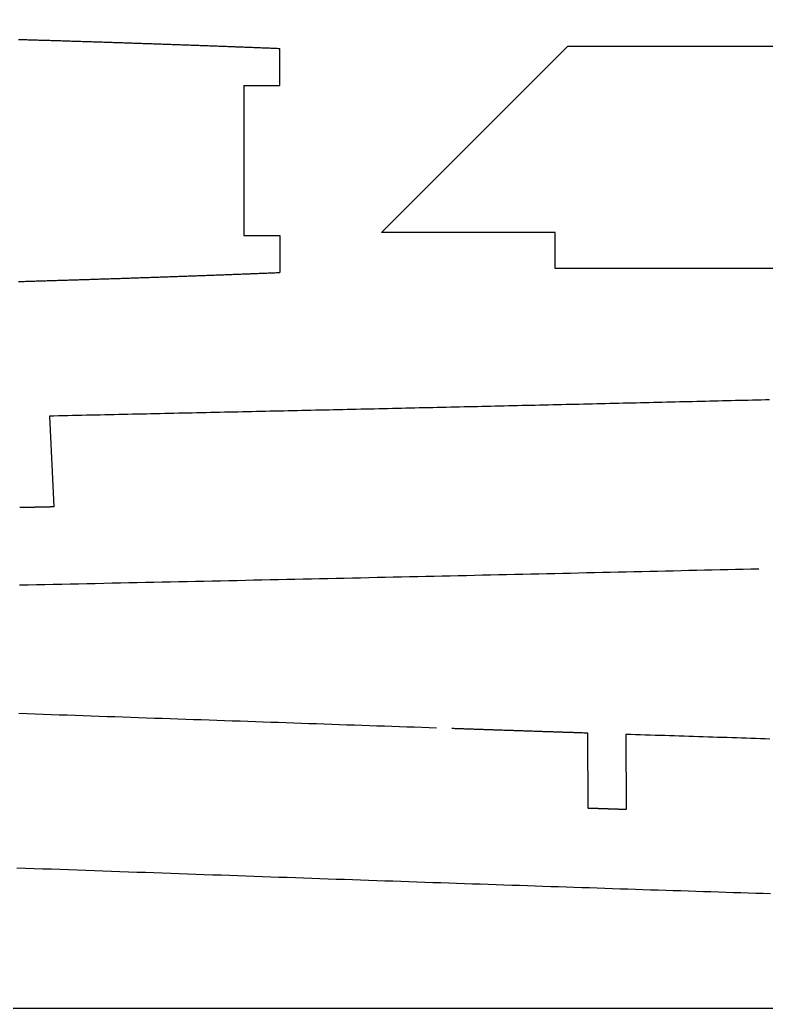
# Model space of a CAD drawing. Extents: x -513 to 387, y 75 to 375.
# Drawn here: x 47 to 96.3, y 75.3 to 140.5 of the extents above; entities that cross this region are included whole.
import ezdxf

# ---------------------------------------------------------------- set-up
doc = ezdxf.new("R2010")
doc.units = 0
doc.layers.get('0').update_dxf_attribs({"linetype": 'CONTINUOUS'})
doc.layers.add('CADRE', color=1, linetype='CONTINUOUS')

msp = doc.modelspace()

# ---------------------------------------------------------------- linework, layer by layer
for p, q in [((64.164, 136.168), (64.164, 138.615)), ((83.159, 138.749), (70.876, 126.466)), ((147.968, 138.749), (83.159, 138.749)), ((61.781, 136.168), (61.781, 126.27)), ((61.781, 136.168), (64.164, 136.168)), ((61.781, 126.27), (64.164, 126.27)), ((64.164, 126.27), (64.164, 123.824)), ((82.341, 126.466), (70.876, 126.466)), ((82.341, 124.084), (82.341, 126.466)), ((97.927, 124.084), (82.341, 124.084)), ((48.942, 114.345), (49.246, 108.352)), ((84.518, 88.459), (84.505, 93.421)), ((87.006, 93.339), (87.019, 88.376))]:
    msp.add_line(p, q)
for points in [[(46.91, 139.21, 0), (46.999, 139.207, 0), (47.089, 139.204, 0), (47.179, 139.202, 0), (47.269, 139.199, 0), (47.359, 139.196, 0), (47.449, 139.194, 0), (47.538, 139.191, 0), (47.628, 139.188, 0), (47.718, 139.186, 0), (47.808, 139.183, 0), (47.898, 139.18, 0), (47.987, 139.178, 0), (48.077, 139.175, 0), (48.167, 139.172, 0), (48.257, 139.169, 0), (48.346, 139.167, 0), (48.436, 139.164, 0), (48.526, 139.161, 0), (48.615, 139.159, 0), (48.705, 139.156, 0), (48.795, 139.153, 0), (48.884, 139.15, 0), (48.974, 139.148, 0), (49.063, 139.145, 0), (49.153, 139.142, 0), (49.243, 139.139, 0), (49.332, 139.137, 0), (49.422, 139.134, 0), (49.511, 139.131, 0), (49.601, 139.128, 0), (49.69, 139.126, 0), (49.78, 139.123, 0), (49.869, 139.12, 0), (49.959, 139.117, 0), (50.048, 139.114, 0), (50.138, 139.112, 0), (50.227, 139.109, 0), (50.316, 139.106, 0), (50.406, 139.103, 0), (50.495, 139.1, 0), (50.584, 139.098, 0), (50.674, 139.095, 0), (50.763, 139.092, 0), (50.852, 139.089, 0), (50.942, 139.086, 0), (51.031, 139.084, 0), (51.12, 139.081, 0), (51.209, 139.078, 0), (51.299, 139.075, 0), (51.388, 139.072, 0), (51.477, 139.069, 0), (51.566, 139.066, 0), (51.656, 139.064, 0), (51.745, 139.061, 0), (51.834, 139.058, 0), (51.923, 139.055, 0), (52.012, 139.052, 0), (52.101, 139.049, 0), (52.19, 139.046, 0), (52.279, 139.044, 0), (52.368, 139.041, 0), (52.457, 139.038, 0), (52.546, 139.035, 0), (52.635, 139.032, 0), (52.724, 139.029, 0), (52.813, 139.026, 0), (52.902, 139.023, 0), (52.991, 139.02, 0), (53.08, 139.017, 0), (53.168, 139.015, 0), (53.257, 139.012, 0), (53.346, 139.009, 0), (53.435, 139.006, 0), (53.524, 139.003, 0), (53.612, 139, 0), (53.701, 138.997, 0), (53.79, 138.994, 0), (53.879, 138.991, 0), (53.967, 138.988, 0), (54.056, 138.985, 0), (54.144, 138.982, 0), (54.233, 138.979, 0), (54.322, 138.976, 0), (54.41, 138.973, 0), (54.499, 138.97, 0), (54.587, 138.967, 0), (54.676, 138.964, 0), (54.764, 138.961, 0), (54.853, 138.958, 0), (54.941, 138.955, 0), (55.029, 138.952, 0), (55.118, 138.949, 0), (55.206, 138.946, 0), (55.295, 138.943, 0), (55.383, 138.94, 0), (55.471, 138.937, 0), (55.559, 138.934, 0), (55.648, 138.931, 0), (55.736, 138.928, 0), (55.824, 138.925, 0), (55.912, 138.922, 0), (56.001, 138.919, 0), (56.089, 138.916, 0), (56.177, 138.913, 0), (56.265, 138.91, 0), (56.353, 138.907, 0), (56.441, 138.904, 0), (56.529, 138.901, 0), (56.617, 138.898, 0), (56.705, 138.895, 0), (56.793, 138.891, 0), (56.881, 138.888, 0), (56.969, 138.885, 0), (57.057, 138.882, 0), (57.145, 138.879, 0), (57.232, 138.876, 0), (57.32, 138.873, 0), (57.408, 138.87, 0), (57.496, 138.867, 0), (57.583, 138.864, 0), (57.671, 138.86, 0), (57.759, 138.857, 0), (57.846, 138.854, 0), (57.934, 138.851, 0), (58.022, 138.848, 0), (58.109, 138.845, 0), (58.197, 138.842, 0), (58.284, 138.838, 0), (58.371, 138.835, 0), (58.459, 138.832, 0), (58.546, 138.829, 0), (58.634, 138.826, 0), (58.721, 138.823, 0), (58.809, 138.819, 0), (58.896, 138.816, 0), (58.983, 138.813, 0), (59.07, 138.81, 0), (59.158, 138.807, 0), (59.245, 138.804, 0), (59.332, 138.8, 0), (59.419, 138.797, 0), (59.506, 138.794, 0), (59.593, 138.791, 0), (59.68, 138.788, 0), (59.767, 138.784, 0), (59.854, 138.781, 0), (59.941, 138.778, 0), (60.028, 138.775, 0), (60.115, 138.771, 0), (60.202, 138.768, 0), (60.289, 138.765, 0), (60.376, 138.762, 0), (60.462, 138.758, 0), (60.549, 138.755, 0), (60.636, 138.752, 0), (60.723, 138.749, 0), (60.809, 138.745, 0), (60.896, 138.742, 0), (60.983, 138.739, 0), (61.069, 138.736, 0), (61.156, 138.732, 0), (61.242, 138.729, 0), (61.329, 138.726, 0), (61.415, 138.722, 0), (61.502, 138.719, 0), (61.588, 138.716, 0), (61.674, 138.712, 0), (61.761, 138.709, 0), (61.847, 138.706, 0), (61.933, 138.702, 0), (62.019, 138.699, 0), (62.105, 138.696, 0), (62.192, 138.692, 0), (62.278, 138.689, 0), (62.364, 138.686, 0), (62.45, 138.682, 0), (62.536, 138.679, 0), (62.622, 138.676, 0), (62.708, 138.672, 0), (62.794, 138.669, 0), (62.88, 138.666, 0), (62.966, 138.662, 0), (63.051, 138.659, 0), (63.137, 138.656, 0), (63.223, 138.652, 0), (63.309, 138.649, 0), (63.394, 138.645, 0), (63.48, 138.642, 0), (63.566, 138.639, 0), (63.651, 138.635, 0), (63.737, 138.632, 0), (63.822, 138.628, 0), (63.908, 138.625, 0), (63.993, 138.622, 0), (64.079, 138.618, 0), (64.164, 138.615, 0)], [(46.91, 123.228, 0), (46.999, 123.231, 0), (47.089, 123.234, 0), (47.179, 123.236, 0), (47.269, 123.239, 0), (47.359, 123.242, 0), (47.449, 123.244, 0), (47.538, 123.247, 0), (47.628, 123.25, 0), (47.718, 123.252, 0), (47.808, 123.255, 0), (47.898, 123.258, 0), (47.987, 123.261, 0), (48.077, 123.263, 0), (48.167, 123.266, 0), (48.257, 123.269, 0), (48.346, 123.271, 0), (48.436, 123.274, 0), (48.526, 123.277, 0), (48.615, 123.28, 0), (48.705, 123.282, 0), (48.795, 123.285, 0), (48.884, 123.288, 0), (48.974, 123.291, 0), (49.063, 123.293, 0), (49.153, 123.296, 0), (49.243, 123.299, 0), (49.332, 123.302, 0), (49.422, 123.304, 0), (49.511, 123.307, 0), (49.601, 123.31, 0), (49.69, 123.313, 0), (49.78, 123.315, 0), (49.869, 123.318, 0), (49.959, 123.321, 0), (50.048, 123.324, 0), (50.138, 123.326, 0), (50.227, 123.329, 0), (50.316, 123.332, 0), (50.406, 123.335, 0), (50.495, 123.338, 0), (50.584, 123.341, 0), (50.674, 123.343, 0), (50.763, 123.346, 0), (50.852, 123.349, 0), (50.942, 123.352, 0), (51.031, 123.355, 0), (51.12, 123.357, 0), (51.209, 123.36, 0), (51.299, 123.363, 0), (51.388, 123.366, 0), (51.477, 123.369, 0), (51.566, 123.372, 0), (51.656, 123.375, 0), (51.745, 123.377, 0), (51.834, 123.38, 0), (51.923, 123.383, 0), (52.012, 123.386, 0), (52.101, 123.389, 0), (52.19, 123.392, 0), (52.279, 123.395, 0), (52.368, 123.398, 0), (52.457, 123.4, 0), (52.546, 123.403, 0), (52.635, 123.406, 0), (52.724, 123.409, 0), (52.813, 123.412, 0), (52.902, 123.415, 0), (52.991, 123.418, 0), (53.08, 123.421, 0), (53.168, 123.424, 0), (53.257, 123.427, 0), (53.346, 123.429, 0), (53.435, 123.432, 0), (53.524, 123.435, 0), (53.612, 123.438, 0), (53.701, 123.441, 0), (53.79, 123.444, 0), (53.879, 123.447, 0), (53.967, 123.45, 0), (54.056, 123.453, 0), (54.144, 123.456, 0), (54.233, 123.459, 0), (54.322, 123.462, 0), (54.41, 123.465, 0), (54.499, 123.468, 0), (54.587, 123.471, 0), (54.676, 123.474, 0), (54.764, 123.477, 0), (54.853, 123.48, 0), (54.941, 123.483, 0), (55.029, 123.486, 0), (55.118, 123.489, 0), (55.206, 123.492, 0), (55.295, 123.495, 0), (55.383, 123.498, 0), (55.471, 123.501, 0), (55.559, 123.504, 0), (55.648, 123.507, 0), (55.736, 123.51, 0), (55.824, 123.513, 0), (55.912, 123.516, 0), (56.001, 123.519, 0), (56.089, 123.522, 0), (56.177, 123.525, 0), (56.265, 123.528, 0), (56.353, 123.531, 0), (56.441, 123.534, 0), (56.529, 123.537, 0), (56.617, 123.541, 0), (56.705, 123.544, 0), (56.793, 123.547, 0), (56.881, 123.55, 0), (56.969, 123.553, 0), (57.057, 123.556, 0), (57.145, 123.559, 0), (57.232, 123.562, 0), (57.32, 123.565, 0), (57.408, 123.568, 0), (57.496, 123.572, 0), (57.583, 123.575, 0), (57.671, 123.578, 0), (57.759, 123.581, 0), (57.846, 123.584, 0), (57.934, 123.587, 0), (58.022, 123.59, 0), (58.109, 123.593, 0), (58.197, 123.597, 0), (58.284, 123.6, 0), (58.371, 123.603, 0), (58.459, 123.606, 0), (58.546, 123.609, 0), (58.634, 123.612, 0), (58.721, 123.616, 0), (58.809, 123.619, 0), (58.896, 123.622, 0), (58.983, 123.625, 0), (59.07, 123.628, 0), (59.158, 123.631, 0), (59.245, 123.635, 0), (59.332, 123.638, 0), (59.419, 123.641, 0), (59.506, 123.644, 0), (59.593, 123.647, 0), (59.68, 123.651, 0), (59.767, 123.654, 0), (59.854, 123.657, 0), (59.941, 123.66, 0), (60.028, 123.664, 0), (60.115, 123.667, 0), (60.202, 123.67, 0), (60.289, 123.673, 0), (60.376, 123.677, 0), (60.462, 123.68, 0), (60.549, 123.683, 0), (60.636, 123.686, 0), (60.723, 123.69, 0), (60.809, 123.693, 0), (60.896, 123.696, 0), (60.983, 123.699, 0), (61.069, 123.703, 0), (61.156, 123.706, 0), (61.242, 123.709, 0), (61.329, 123.712, 0), (61.415, 123.716, 0), (61.502, 123.719, 0), (61.588, 123.722, 0), (61.674, 123.726, 0), (61.761, 123.729, 0), (61.847, 123.732, 0), (61.933, 123.736, 0), (62.019, 123.739, 0), (62.105, 123.742, 0), (62.192, 123.746, 0), (62.278, 123.749, 0), (62.364, 123.752, 0), (62.45, 123.756, 0), (62.536, 123.759, 0), (62.622, 123.762, 0), (62.708, 123.766, 0), (62.794, 123.769, 0), (62.88, 123.772, 0), (62.966, 123.776, 0), (63.051, 123.779, 0), (63.137, 123.783, 0), (63.223, 123.786, 0), (63.309, 123.789, 0), (63.394, 123.793, 0), (63.48, 123.796, 0), (63.566, 123.8, 0), (63.651, 123.803, 0), (63.737, 123.806, 0), (63.822, 123.81, 0), (63.908, 123.813, 0), (63.993, 123.817, 0), (64.079, 123.82, 0), (64.164, 123.824, 0)], [(96.502, 115.419, 0), (96.221, 115.412, 0), (95.94, 115.405, 0), (95.658, 115.399, 0), (95.376, 115.392, 0), (95.094, 115.385, 0), (94.812, 115.378, 0), (94.53, 115.371, 0), (94.247, 115.365, 0), (93.964, 115.358, 0), (93.681, 115.351, 0), (93.398, 115.344, 0), (93.114, 115.338, 0), (92.83, 115.331, 0), (92.546, 115.324, 0), (92.262, 115.317, 0), (91.978, 115.311, 0), (91.693, 115.304, 0), (91.408, 115.297, 0), (91.123, 115.29, 0), (90.838, 115.284, 0), (90.552, 115.277, 0), (90.267, 115.27, 0), (89.981, 115.263, 0), (89.695, 115.257, 0), (89.408, 115.25, 0), (89.122, 115.243, 0), (88.835, 115.236, 0), (88.548, 115.23, 0), (88.261, 115.223, 0), (87.974, 115.216, 0), (87.686, 115.209, 0), (87.398, 115.203, 0), (87.11, 115.196, 0), (86.822, 115.189, 0), (86.534, 115.182, 0), (86.246, 115.176, 0), (85.957, 115.169, 0), (85.668, 115.162, 0), (85.379, 115.156, 0), (85.089, 115.149, 0), (84.8, 115.142, 0), (84.51, 115.135, 0), (84.22, 115.129, 0), (83.93, 115.122, 0), (83.64, 115.115, 0), (83.35, 115.109, 0), (83.059, 115.102, 0), (82.768, 115.095, 0), (82.477, 115.088, 0), (82.186, 115.082, 0), (81.895, 115.075, 0), (81.603, 115.068, 0), (81.311, 115.062, 0), (81.02, 115.055, 0), (80.728, 115.048, 0), (80.435, 115.042, 0), (80.143, 115.035, 0), (79.85, 115.028, 0), (79.558, 115.021, 0), (79.264, 115.015, 0), (78.971, 115.008, 0), (78.678, 115.001, 0), (78.385, 114.995, 0), (78.091, 114.988, 0), (77.797, 114.981, 0), (77.503, 114.975, 0), (77.209, 114.968, 0), (76.915, 114.961, 0), (76.62, 114.955, 0), (76.326, 114.948, 0), (76.031, 114.941, 0), (75.736, 114.934, 0), (75.441, 114.928, 0), (75.145, 114.921, 0), (74.85, 114.914, 0), (74.554, 114.908, 0), (74.259, 114.901, 0), (73.963, 114.894, 0), (73.667, 114.888, 0), (73.37, 114.881, 0), (73.074, 114.874, 0), (72.778, 114.868, 0), (72.481, 114.861, 0), (72.184, 114.854, 0), (71.887, 114.848, 0), (71.59, 114.841, 0), (71.293, 114.834, 0), (70.995, 114.828, 0), (70.697, 114.821, 0), (70.4, 114.814, 0), (70.102, 114.808, 0), (69.804, 114.801, 0), (69.506, 114.795, 0), (69.207, 114.788, 0), (68.909, 114.781, 0), (68.61, 114.775, 0), (68.311, 114.768, 0), (68.013, 114.761, 0), (67.713, 114.755, 0), (67.414, 114.748, 0), (67.115, 114.741, 0), (66.816, 114.735, 0), (66.516, 114.728, 0), (66.216, 114.721, 0), (65.916, 114.715, 0), (65.617, 114.708, 0), (65.317, 114.702, 0), (65.016, 114.695, 0), (64.716, 114.688, 0), (64.415, 114.682, 0), (64.115, 114.675, 0), (63.814, 114.668, 0), (63.513, 114.662, 0), (63.212, 114.655, 0), (62.911, 114.648, 0), (62.61, 114.642, 0), (62.309, 114.635, 0), (62.007, 114.629, 0), (61.705, 114.622, 0), (61.404, 114.615, 0), (61.102, 114.609, 0), (60.8, 114.602, 0), (60.498, 114.595, 0), (60.196, 114.589, 0), (59.893, 114.582, 0), (59.591, 114.576, 0), (59.288, 114.569, 0), (58.986, 114.562, 0), (58.683, 114.556, 0), (58.38, 114.549, 0), (58.077, 114.543, 0), (57.774, 114.536, 0), (57.471, 114.529, 0), (57.168, 114.523, 0), (56.864, 114.516, 0), (56.561, 114.51, 0), (56.257, 114.503, 0), (55.953, 114.496, 0), (55.65, 114.49, 0), (55.346, 114.483, 0), (55.042, 114.477, 0), (54.737, 114.47, 0), (54.433, 114.463, 0), (54.129, 114.457, 0), (53.825, 114.45, 0), (53.52, 114.444, 0), (53.215, 114.437, 0), (52.911, 114.43, 0), (52.606, 114.424, 0), (52.301, 114.417, 0), (51.996, 114.411, 0), (51.691, 114.404, 0), (51.386, 114.397, 0), (51.081, 114.391, 0), (50.775, 114.384, 0), (50.47, 114.378, 0), (50.164, 114.371, 0), (49.859, 114.364, 0), (49.553, 114.358, 0), (49.247, 114.351, 0), (48.942, 114.345, 0)], [(49.246, 108.352, 0), (49.238, 108.352, 0), (49.23, 108.351, 0), (49.222, 108.351, 0), (49.214, 108.351, 0), (49.207, 108.351, 0), (49.199, 108.351, 0), (49.191, 108.351, 0), (49.183, 108.35, 0), (49.175, 108.35, 0), (49.167, 108.35, 0), (49.16, 108.35, 0), (49.152, 108.35, 0), (49.144, 108.35, 0), (49.136, 108.349, 0), (49.128, 108.349, 0), (49.12, 108.349, 0), (49.112, 108.349, 0), (49.105, 108.349, 0), (49.097, 108.349, 0), (49.089, 108.348, 0), (49.081, 108.348, 0), (49.073, 108.348, 0), (49.066, 108.348, 0), (49.058, 108.348, 0), (49.05, 108.348, 0), (49.042, 108.347, 0), (49.034, 108.347, 0), (49.026, 108.347, 0), (49.019, 108.347, 0), (49.011, 108.347, 0), (49.003, 108.347, 0), (48.995, 108.346, 0), (48.987, 108.346, 0), (48.979, 108.346, 0), (48.971, 108.346, 0), (48.964, 108.346, 0), (48.956, 108.346, 0), (48.948, 108.345, 0), (48.94, 108.345, 0), (48.932, 108.345, 0), (48.925, 108.345, 0), (48.917, 108.345, 0), (48.909, 108.345, 0), (48.901, 108.344, 0), (48.893, 108.344, 0), (48.885, 108.344, 0), (48.877, 108.344, 0), (48.87, 108.344, 0), (48.862, 108.344, 0), (48.854, 108.343, 0), (48.846, 108.343, 0), (48.838, 108.343, 0), (48.83, 108.343, 0), (48.823, 108.343, 0), (48.815, 108.343, 0), (48.807, 108.342, 0), (48.799, 108.342, 0), (48.791, 108.342, 0), (48.783, 108.342, 0), (48.776, 108.342, 0), (48.768, 108.341, 0), (48.76, 108.341, 0), (48.752, 108.341, 0), (48.744, 108.341, 0), (48.736, 108.341, 0), (48.729, 108.341, 0), (48.721, 108.34, 0), (48.713, 108.34, 0), (48.705, 108.34, 0), (48.697, 108.34, 0), (48.689, 108.34, 0), (48.681, 108.34, 0), (48.674, 108.339, 0), (48.666, 108.339, 0), (48.658, 108.339, 0), (48.65, 108.339, 0), (48.642, 108.339, 0), (48.635, 108.339, 0), (48.627, 108.338, 0), (48.619, 108.338, 0), (48.611, 108.338, 0), (48.603, 108.338, 0), (48.595, 108.338, 0), (48.587, 108.338, 0), (48.58, 108.337, 0), (48.572, 108.337, 0), (48.564, 108.337, 0), (48.556, 108.337, 0), (48.548, 108.337, 0), (48.54, 108.337, 0), (48.533, 108.336, 0), (48.525, 108.336, 0), (48.517, 108.336, 0), (48.509, 108.336, 0), (48.501, 108.336, 0), (48.493, 108.336, 0), (48.486, 108.335, 0), (48.478, 108.335, 0), (48.47, 108.335, 0), (48.462, 108.335, 0), (48.454, 108.335, 0), (48.446, 108.335, 0), (48.438, 108.334, 0), (48.431, 108.334, 0), (48.423, 108.334, 0), (48.415, 108.334, 0), (48.407, 108.334, 0), (48.399, 108.334, 0), (48.392, 108.333, 0), (48.384, 108.333, 0), (48.376, 108.333, 0), (48.368, 108.333, 0), (48.36, 108.333, 0), (48.352, 108.333, 0), (48.344, 108.332, 0), (48.337, 108.332, 0), (48.329, 108.332, 0), (48.321, 108.332, 0), (48.313, 108.332, 0), (48.305, 108.332, 0), (48.297, 108.331, 0), (48.29, 108.331, 0), (48.282, 108.331, 0), (48.274, 108.331, 0), (48.266, 108.331, 0), (48.258, 108.331, 0), (48.25, 108.33, 0), (48.242, 108.33, 0), (48.235, 108.33, 0), (48.227, 108.33, 0), (48.219, 108.33, 0), (48.211, 108.33, 0), (48.203, 108.329, 0), (48.196, 108.329, 0), (48.188, 108.329, 0), (48.18, 108.329, 0), (48.172, 108.329, 0), (48.164, 108.329, 0), (48.156, 108.328, 0), (48.148, 108.328, 0), (48.141, 108.328, 0), (48.133, 108.328, 0), (48.125, 108.328, 0), (48.117, 108.328, 0), (48.109, 108.327, 0), (48.101, 108.327, 0), (48.093, 108.327, 0), (48.086, 108.327, 0), (48.078, 108.327, 0), (48.07, 108.326, 0), (48.062, 108.326, 0), (48.054, 108.326, 0), (48.047, 108.326, 0), (48.039, 108.326, 0), (48.031, 108.326, 0), (48.023, 108.325, 0), (48.015, 108.325, 0), (48.007, 108.325, 0), (47.999, 108.325, 0), (47.992, 108.325, 0), (47.984, 108.325, 0), (47.976, 108.324, 0), (47.968, 108.324, 0), (47.96, 108.324, 0), (47.952, 108.324, 0), (47.944, 108.324, 0), (47.937, 108.324, 0), (47.929, 108.323, 0), (47.921, 108.323, 0), (47.913, 108.323, 0), (47.905, 108.323, 0), (47.898, 108.323, 0), (47.89, 108.323, 0), (47.882, 108.322, 0), (47.874, 108.322, 0), (47.866, 108.322, 0), (47.858, 108.322, 0), (47.85, 108.322, 0), (47.843, 108.322, 0), (47.835, 108.321, 0), (47.827, 108.321, 0), (47.819, 108.321, 0), (47.811, 108.321, 0), (47.803, 108.321, 0), (47.795, 108.321, 0), (47.788, 108.32, 0), (47.78, 108.32, 0), (47.772, 108.32, 0), (47.764, 108.32, 0), (47.756, 108.32, 0), (47.748, 108.32, 0), (47.741, 108.319, 0), (47.733, 108.319, 0), (47.725, 108.319, 0), (47.717, 108.319, 0), (47.709, 108.319, 0), (47.701, 108.319, 0), (47.694, 108.318, 0), (47.686, 108.318, 0), (47.678, 108.318, 0), (47.67, 108.318, 0), (47.662, 108.318, 0), (47.654, 108.318, 0), (47.647, 108.317, 0), (47.639, 108.317, 0), (47.631, 108.317, 0), (47.623, 108.317, 0), (47.615, 108.317, 0), (47.607, 108.317, 0), (47.599, 108.316, 0), (47.592, 108.316, 0), (47.584, 108.316, 0), (47.576, 108.316, 0), (47.568, 108.316, 0), (47.56, 108.316, 0), (47.552, 108.315, 0), (47.544, 108.315, 0), (47.537, 108.315, 0), (47.529, 108.315, 0), (47.521, 108.315, 0), (47.513, 108.315, 0), (47.505, 108.314, 0), (47.497, 108.314, 0), (47.49, 108.314, 0), (47.482, 108.314, 0), (47.474, 108.314, 0), (47.466, 108.314, 0), (47.458, 108.313, 0), (47.45, 108.313, 0), (47.443, 108.313, 0), (47.435, 108.313, 0), (47.427, 108.313, 0), (47.419, 108.313, 0), (47.411, 108.312, 0), (47.403, 108.312, 0), (47.395, 108.312, 0), (47.388, 108.312, 0), (47.38, 108.312, 0), (47.372, 108.312, 0), (47.364, 108.311, 0), (47.356, 108.311, 0), (47.348, 108.311, 0), (47.34, 108.311, 0), (47.333, 108.311, 0), (47.325, 108.31, 0), (47.317, 108.31, 0), (47.309, 108.31, 0), (47.301, 108.31, 0), (47.293, 108.31, 0), (47.286, 108.31, 0), (47.278, 108.309, 0), (47.27, 108.309, 0), (47.262, 108.309, 0), (47.254, 108.309, 0), (47.246, 108.309, 0), (47.239, 108.309, 0), (47.231, 108.308, 0), (47.223, 108.308, 0), (47.215, 108.308, 0), (47.207, 108.308, 0), (47.199, 108.308, 0), (47.191, 108.308, 0), (47.184, 108.307, 0), (47.176, 108.307, 0), (47.168, 108.307, 0), (47.16, 108.307, 0), (47.152, 108.307, 0), (47.144, 108.307, 0), (47.136, 108.306, 0), (47.129, 108.306, 0), (47.121, 108.306, 0), (47.113, 108.306, 0), (47.105, 108.306, 0), (47.097, 108.306, 0), (47.089, 108.305, 0), (47.081, 108.305, 0), (47.074, 108.305, 0), (47.066, 108.305, 0), (47.058, 108.305, 0), (47.05, 108.305, 0), (47.042, 108.304, 0), (47.034, 108.304, 0), (47.027, 108.304, 0), (47.019, 108.304, 0), (47.011, 108.304, 0), (47.003, 108.304, 0), (46.995, 108.303, 0), (46.987, 108.303, 0)], [(95.778, 104.254, 0), (95.269, 104.242, 0), (94.759, 104.23, 0), (94.249, 104.218, 0), (93.737, 104.206, 0), (93.225, 104.194, 0), (92.712, 104.182, 0), (92.199, 104.17, 0), (91.685, 104.158, 0), (91.17, 104.146, 0), (90.654, 104.134, 0), (90.138, 104.122, 0), (89.62, 104.11, 0), (89.103, 104.098, 0), (88.584, 104.086, 0), (88.065, 104.074, 0), (87.545, 104.062, 0), (87.024, 104.05, 0), (86.503, 104.038, 0), (85.981, 104.026, 0), (85.459, 104.015, 0), (84.935, 104.003, 0), (84.412, 103.991, 0), (83.887, 103.979, 0), (83.362, 103.967, 0), (82.836, 103.955, 0), (82.309, 103.943, 0), (81.782, 103.931, 0), (81.254, 103.92, 0), (80.726, 103.908, 0), (80.197, 103.896, 0), (79.668, 103.884, 0), (79.137, 103.872, 0), (78.607, 103.86, 0), (78.075, 103.849, 0), (77.543, 103.837, 0), (77.011, 103.825, 0), (76.478, 103.813, 0), (75.944, 103.801, 0), (75.41, 103.79, 0), (74.875, 103.778, 0), (74.34, 103.766, 0), (73.803, 103.754, 0), (73.267, 103.742, 0), (72.73, 103.731, 0), (72.192, 103.719, 0), (71.654, 103.707, 0), (71.116, 103.695, 0), (70.577, 103.684, 0), (70.037, 103.672, 0), (69.497, 103.66, 0), (68.956, 103.648, 0), (68.415, 103.637, 0), (67.873, 103.625, 0), (67.331, 103.613, 0), (66.789, 103.601, 0), (66.246, 103.59, 0), (65.702, 103.578, 0), (65.158, 103.566, 0), (64.614, 103.555, 0), (64.069, 103.543, 0), (63.523, 103.531, 0), (62.977, 103.52, 0), (62.431, 103.508, 0), (61.884, 103.496, 0), (61.337, 103.484, 0), (60.79, 103.473, 0), (60.242, 103.461, 0), (59.693, 103.449, 0), (59.144, 103.438, 0), (58.595, 103.426, 0), (58.046, 103.414, 0), (57.496, 103.403, 0), (56.945, 103.391, 0), (56.394, 103.379, 0), (55.843, 103.368, 0), (55.292, 103.356, 0), (54.74, 103.344, 0), (54.188, 103.333, 0), (53.635, 103.321, 0), (53.082, 103.31, 0), (52.529, 103.298, 0), (51.975, 103.286, 0), (51.421, 103.275, 0), (50.867, 103.263, 0), (50.312, 103.251, 0), (49.757, 103.24, 0), (49.202, 103.228, 0), (48.646, 103.217, 0), (48.09, 103.205, 0), (47.534, 103.193, 0), (46.978, 103.182, 0)], [(74.51, 93.755, 0), (74.021, 93.772, 0), (73.531, 93.788, 0), (73.04, 93.805, 0), (72.548, 93.822, 0), (72.056, 93.839, 0), (71.563, 93.856, 0), (71.069, 93.872, 0), (70.574, 93.889, 0), (70.078, 93.906, 0), (69.582, 93.923, 0), (69.085, 93.94, 0), (68.587, 93.957, 0), (68.088, 93.974, 0), (67.589, 93.992, 0), (67.088, 94.009, 0), (66.587, 94.026, 0), (66.085, 94.043, 0), (65.583, 94.061, 0), (65.079, 94.078, 0), (64.575, 94.095, 0), (64.07, 94.113, 0), (63.564, 94.13, 0), (63.057, 94.148, 0), (62.549, 94.165, 0), (62.041, 94.183, 0), (61.532, 94.201, 0), (61.022, 94.218, 0), (60.511, 94.236, 0), (59.999, 94.254, 0), (59.487, 94.272, 0), (58.973, 94.289, 0), (58.459, 94.307, 0), (57.944, 94.325, 0), (57.428, 94.343, 0), (56.912, 94.361, 0), (56.394, 94.379, 0), (55.876, 94.397, 0), (55.357, 94.415, 0), (54.837, 94.433, 0), (54.316, 94.451, 0), (53.794, 94.47, 0), (53.272, 94.488, 0), (52.748, 94.506, 0), (52.224, 94.524, 0), (51.699, 94.543, 0), (51.173, 94.561, 0), (50.646, 94.579, 0), (50.118, 94.598, 0), (49.59, 94.616, 0), (49.06, 94.635, 0), (48.53, 94.653, 0), (47.999, 94.672, 0), (47.467, 94.691, 0), (46.934, 94.709, 0)], [(84.505, 93.421, 0), (84.435, 93.423, 0), (84.365, 93.425, 0), (84.295, 93.428, 0), (84.225, 93.43, 0), (84.156, 93.432, 0), (84.086, 93.435, 0), (84.016, 93.437, 0), (83.946, 93.439, 0), (83.876, 93.442, 0), (83.806, 93.444, 0), (83.736, 93.446, 0), (83.666, 93.448, 0), (83.596, 93.451, 0), (83.526, 93.453, 0), (83.456, 93.455, 0), (83.386, 93.458, 0), (83.316, 93.46, 0), (83.246, 93.462, 0), (83.176, 93.465, 0), (83.106, 93.467, 0), (83.035, 93.469, 0), (82.965, 93.472, 0), (82.895, 93.474, 0), (82.825, 93.476, 0), (82.755, 93.479, 0), (82.684, 93.481, 0), (82.614, 93.483, 0), (82.544, 93.486, 0), (82.474, 93.488, 0), (82.403, 93.49, 0), (82.333, 93.493, 0), (82.263, 93.495, 0), (82.193, 93.497, 0), (82.122, 93.5, 0), (82.052, 93.502, 0), (81.981, 93.504, 0), (81.911, 93.507, 0), (81.841, 93.509, 0), (81.77, 93.511, 0), (81.7, 93.514, 0), (81.629, 93.516, 0), (81.559, 93.518, 0), (81.489, 93.521, 0), (81.418, 93.523, 0), (81.347, 93.525, 0), (81.277, 93.528, 0), (81.206, 93.53, 0), (81.136, 93.532, 0), (81.065, 93.535, 0), (80.995, 93.537, 0), (80.924, 93.54, 0), (80.853, 93.542, 0), (80.783, 93.544, 0), (80.712, 93.547, 0), (80.641, 93.549, 0), (80.571, 93.551, 0), (80.5, 93.554, 0), (80.429, 93.556, 0), (80.359, 93.558, 0), (80.288, 93.561, 0), (80.217, 93.563, 0), (80.146, 93.566, 0), (80.076, 93.568, 0), (80.005, 93.57, 0), (79.934, 93.573, 0), (79.863, 93.575, 0), (79.792, 93.577, 0), (79.721, 93.58, 0), (79.65, 93.582, 0), (79.579, 93.585, 0), (79.508, 93.587, 0), (79.438, 93.589, 0), (79.367, 93.592, 0), (79.296, 93.594, 0), (79.225, 93.596, 0), (79.153, 93.599, 0), (79.082, 93.601, 0), (79.011, 93.603, 0), (78.94, 93.606, 0), (78.869, 93.608, 0), (78.798, 93.611, 0), (78.727, 93.613, 0), (78.656, 93.615, 0), (78.585, 93.618, 0), (78.514, 93.62, 0), (78.442, 93.623, 0), (78.371, 93.625, 0), (78.3, 93.627, 0), (78.229, 93.63, 0), (78.157, 93.632, 0), (78.086, 93.635, 0), (78.015, 93.637, 0), (77.944, 93.639, 0), (77.872, 93.642, 0), (77.801, 93.644, 0), (77.73, 93.647, 0), (77.658, 93.649, 0), (77.587, 93.651, 0), (77.516, 93.654, 0), (77.444, 93.656, 0), (77.373, 93.659, 0), (77.301, 93.661, 0), (77.23, 93.663, 0), (77.158, 93.666, 0), (77.087, 93.668, 0), (77.015, 93.671, 0), (76.944, 93.673, 0), (76.872, 93.675, 0), (76.801, 93.678, 0), (76.729, 93.68, 0), (76.657, 93.683, 0), (76.586, 93.685, 0), (76.514, 93.688, 0), (76.443, 93.69, 0), (76.371, 93.692, 0), (76.299, 93.695, 0), (76.228, 93.697, 0), (76.156, 93.7, 0), (76.084, 93.702, 0), (76.012, 93.704, 0), (75.941, 93.707, 0), (75.869, 93.709, 0), (75.797, 93.712, 0), (75.725, 93.714, 0), (75.653, 93.717, 0), (75.582, 93.719, 0), (75.51, 93.721, 0)], [(96.52, 93.034, 0), (96.208, 93.043, 0), (95.895, 93.053, 0), (95.582, 93.063, 0), (95.269, 93.073, 0), (94.955, 93.083, 0), (94.641, 93.093, 0), (94.327, 93.103, 0), (94.012, 93.113, 0), (93.697, 93.123, 0), (93.382, 93.133, 0), (93.066, 93.143, 0), (92.75, 93.153, 0), (92.434, 93.163, 0), (92.117, 93.173, 0), (91.8, 93.183, 0), (91.483, 93.194, 0), (91.165, 93.204, 0), (90.848, 93.214, 0), (90.529, 93.224, 0), (90.211, 93.234, 0), (89.892, 93.245, 0), (89.573, 93.255, 0), (89.253, 93.266, 0), (88.933, 93.276, 0), (88.613, 93.286, 0), (88.292, 93.297, 0), (87.971, 93.307, 0), (87.65, 93.318, 0), (87.328, 93.328, 0), (87.006, 93.339, 0)], [(87.019, 88.376, 0), (87.011, 88.376, 0), (87.004, 88.376, 0), (86.996, 88.377, 0), (86.988, 88.377, 0), (86.98, 88.377, 0), (86.972, 88.377, 0), (86.964, 88.378, 0), (86.957, 88.378, 0), (86.949, 88.378, 0), (86.941, 88.378, 0), (86.933, 88.379, 0), (86.925, 88.379, 0), (86.918, 88.379, 0), (86.91, 88.379, 0), (86.902, 88.38, 0), (86.894, 88.38, 0), (86.886, 88.38, 0), (86.879, 88.38, 0), (86.871, 88.381, 0), (86.863, 88.381, 0), (86.855, 88.381, 0), (86.847, 88.382, 0), (86.839, 88.382, 0), (86.832, 88.382, 0), (86.824, 88.382, 0), (86.816, 88.382, 0), (86.808, 88.383, 0), (86.8, 88.383, 0), (86.793, 88.383, 0), (86.785, 88.384, 0), (86.777, 88.384, 0), (86.769, 88.384, 0), (86.761, 88.384, 0), (86.753, 88.385, 0), (86.746, 88.385, 0), (86.738, 88.385, 0), (86.73, 88.385, 0), (86.722, 88.386, 0), (86.714, 88.386, 0), (86.707, 88.386, 0), (86.699, 88.386, 0), (86.691, 88.387, 0), (86.683, 88.387, 0), (86.675, 88.387, 0), (86.667, 88.387, 0), (86.66, 88.388, 0), (86.652, 88.388, 0), (86.644, 88.388, 0), (86.636, 88.388, 0), (86.628, 88.389, 0), (86.621, 88.389, 0), (86.613, 88.389, 0), (86.605, 88.389, 0), (86.597, 88.39, 0), (86.589, 88.39, 0), (86.581, 88.39, 0), (86.574, 88.391, 0), (86.566, 88.391, 0), (86.558, 88.391, 0), (86.55, 88.391, 0), (86.542, 88.392, 0), (86.534, 88.392, 0), (86.527, 88.392, 0), (86.519, 88.392, 0), (86.511, 88.393, 0), (86.503, 88.393, 0), (86.495, 88.393, 0), (86.488, 88.393, 0), (86.48, 88.394, 0), (86.472, 88.394, 0), (86.464, 88.394, 0), (86.456, 88.394, 0), (86.448, 88.395, 0), (86.441, 88.395, 0), (86.433, 88.395, 0), (86.425, 88.395, 0), (86.417, 88.396, 0), (86.409, 88.396, 0), (86.401, 88.396, 0), (86.394, 88.397, 0), (86.386, 88.397, 0), (86.378, 88.397, 0), (86.37, 88.397, 0), (86.362, 88.397, 0), (86.355, 88.398, 0), (86.347, 88.398, 0), (86.339, 88.398, 0), (86.331, 88.399, 0), (86.323, 88.399, 0), (86.315, 88.399, 0), (86.308, 88.399, 0), (86.3, 88.4, 0), (86.292, 88.4, 0), (86.284, 88.4, 0), (86.276, 88.4, 0), (86.268, 88.401, 0), (86.261, 88.401, 0), (86.253, 88.401, 0), (86.245, 88.401, 0), (86.237, 88.402, 0), (86.229, 88.402, 0), (86.221, 88.402, 0), (86.214, 88.402, 0), (86.206, 88.403, 0), (86.198, 88.403, 0), (86.19, 88.403, 0), (86.182, 88.403, 0), (86.174, 88.404, 0), (86.167, 88.404, 0), (86.159, 88.404, 0), (86.151, 88.404, 0), (86.143, 88.405, 0), (86.135, 88.405, 0), (86.127, 88.405, 0), (86.12, 88.406, 0), (86.112, 88.406, 0), (86.104, 88.406, 0), (86.096, 88.406, 0), (86.088, 88.407, 0), (86.081, 88.407, 0), (86.073, 88.407, 0), (86.065, 88.407, 0), (86.057, 88.408, 0), (86.049, 88.408, 0), (86.041, 88.408, 0), (86.033, 88.408, 0), (86.026, 88.409, 0), (86.018, 88.409, 0), (86.01, 88.409, 0), (86.002, 88.409, 0), (85.994, 88.41, 0), (85.986, 88.41, 0), (85.979, 88.41, 0), (85.971, 88.41, 0), (85.963, 88.411, 0), (85.955, 88.411, 0), (85.947, 88.411, 0), (85.939, 88.412, 0), (85.932, 88.412, 0), (85.924, 88.412, 0), (85.916, 88.412, 0), (85.908, 88.413, 0), (85.9, 88.413, 0), (85.892, 88.413, 0), (85.885, 88.413, 0), (85.877, 88.414, 0), (85.869, 88.414, 0), (85.861, 88.414, 0), (85.853, 88.414, 0), (85.845, 88.415, 0), (85.838, 88.415, 0), (85.83, 88.415, 0), (85.822, 88.415, 0), (85.814, 88.416, 0), (85.806, 88.416, 0), (85.798, 88.416, 0), (85.79, 88.416, 0), (85.783, 88.417, 0), (85.775, 88.417, 0), (85.767, 88.417, 0), (85.759, 88.418, 0), (85.751, 88.418, 0), (85.743, 88.418, 0), (85.736, 88.418, 0), (85.728, 88.418, 0), (85.72, 88.419, 0), (85.712, 88.419, 0), (85.704, 88.419, 0), (85.696, 88.42, 0), (85.689, 88.42, 0), (85.681, 88.42, 0), (85.673, 88.42, 0), (85.665, 88.421, 0), (85.657, 88.421, 0), (85.649, 88.421, 0), (85.641, 88.421, 0), (85.634, 88.422, 0), (85.626, 88.422, 0), (85.618, 88.422, 0), (85.61, 88.422, 0), (85.602, 88.423, 0), (85.594, 88.423, 0), (85.587, 88.423, 0), (85.579, 88.424, 0), (85.571, 88.424, 0), (85.563, 88.424, 0), (85.555, 88.424, 0), (85.547, 88.424, 0), (85.539, 88.425, 0), (85.532, 88.425, 0), (85.524, 88.425, 0), (85.516, 88.426, 0), (85.508, 88.426, 0), (85.5, 88.426, 0), (85.492, 88.426, 0), (85.484, 88.427, 0), (85.477, 88.427, 0), (85.469, 88.427, 0), (85.461, 88.427, 0), (85.453, 88.428, 0), (85.445, 88.428, 0), (85.437, 88.428, 0), (85.43, 88.428, 0), (85.422, 88.429, 0), (85.414, 88.429, 0), (85.406, 88.429, 0), (85.398, 88.43, 0), (85.39, 88.43, 0), (85.382, 88.43, 0), (85.375, 88.43, 0), (85.367, 88.43, 0), (85.359, 88.431, 0), (85.351, 88.431, 0), (85.343, 88.431, 0), (85.335, 88.432, 0), (85.328, 88.432, 0), (85.32, 88.432, 0), (85.312, 88.432, 0), (85.304, 88.433, 0), (85.296, 88.433, 0), (85.288, 88.433, 0), (85.28, 88.433, 0), (85.272, 88.434, 0), (85.265, 88.434, 0), (85.257, 88.434, 0), (85.249, 88.434, 0), (85.241, 88.435, 0), (85.233, 88.435, 0), (85.225, 88.435, 0), (85.218, 88.436, 0), (85.21, 88.436, 0), (85.202, 88.436, 0), (85.194, 88.436, 0), (85.186, 88.436, 0), (85.178, 88.437, 0), (85.17, 88.437, 0), (85.162, 88.437, 0), (85.155, 88.438, 0), (85.147, 88.438, 0), (85.139, 88.438, 0), (85.131, 88.438, 0), (85.123, 88.439, 0), (85.115, 88.439, 0), (85.108, 88.439, 0), (85.1, 88.439, 0), (85.092, 88.44, 0), (85.084, 88.44, 0), (85.076, 88.44, 0), (85.068, 88.44, 0), (85.06, 88.441, 0), (85.052, 88.441, 0), (85.045, 88.441, 0), (85.037, 88.442, 0), (85.029, 88.442, 0), (85.021, 88.442, 0), (85.013, 88.442, 0), (85.005, 88.442, 0), (84.998, 88.443, 0), (84.99, 88.443, 0), (84.982, 88.443, 0), (84.974, 88.444, 0), (84.966, 88.444, 0), (84.958, 88.444, 0), (84.95, 88.444, 0), (84.942, 88.445, 0), (84.935, 88.445, 0), (84.927, 88.445, 0), (84.919, 88.445, 0), (84.911, 88.446, 0), (84.903, 88.446, 0), (84.895, 88.446, 0), (84.887, 88.446, 0), (84.879, 88.447, 0), (84.872, 88.447, 0), (84.864, 88.447, 0), (84.856, 88.448, 0), (84.848, 88.448, 0), (84.84, 88.448, 0), (84.832, 88.448, 0), (84.825, 88.448, 0), (84.817, 88.449, 0), (84.809, 88.449, 0), (84.801, 88.449, 0), (84.793, 88.45, 0), (84.785, 88.45, 0), (84.777, 88.45, 0), (84.769, 88.45, 0), (84.761, 88.451, 0), (84.754, 88.451, 0), (84.746, 88.451, 0), (84.738, 88.451, 0), (84.73, 88.452, 0), (84.722, 88.452, 0), (84.714, 88.452, 0), (84.706, 88.453, 0), (84.699, 88.453, 0), (84.691, 88.453, 0), (84.683, 88.453, 0), (84.675, 88.454, 0), (84.667, 88.454, 0), (84.659, 88.454, 0), (84.651, 88.454, 0), (84.644, 88.454, 0), (84.636, 88.455, 0), (84.628, 88.455, 0), (84.62, 88.455, 0), (84.612, 88.456, 0), (84.604, 88.456, 0), (84.596, 88.456, 0), (84.588, 88.456, 0), (84.581, 88.457, 0), (84.573, 88.457, 0), (84.565, 88.457, 0), (84.557, 88.457, 0), (84.549, 88.458, 0), (84.541, 88.458, 0), (84.533, 88.458, 0), (84.525, 88.459, 0), (84.517, 88.459, 0)], [(96.564, 82.811, 0), (96.075, 82.827, 0), (95.585, 82.843, 0), (95.094, 82.858, 0), (94.602, 82.874, 0), (94.11, 82.89, 0), (93.616, 82.906, 0), (93.122, 82.921, 0), (92.627, 82.937, 0), (92.132, 82.953, 0), (91.635, 82.969, 0), (91.138, 82.986, 0), (90.64, 83.002, 0), (90.141, 83.018, 0), (89.642, 83.034, 0), (89.141, 83.051, 0), (88.64, 83.067, 0), (88.138, 83.084, 0), (87.635, 83.1, 0), (87.131, 83.117, 0), (86.627, 83.133, 0), (86.121, 83.15, 0), (85.615, 83.167, 0), (85.108, 83.184, 0), (84.6, 83.201, 0), (84.091, 83.218, 0), (83.582, 83.234, 0), (83.071, 83.252, 0), (82.56, 83.269, 0), (82.048, 83.286, 0), (81.535, 83.303, 0), (81.021, 83.32, 0), (80.506, 83.338, 0), (79.99, 83.355, 0), (79.474, 83.373, 0), (78.957, 83.39, 0), (78.438, 83.408, 0), (77.919, 83.425, 0), (77.399, 83.443, 0), (76.878, 83.461, 0), (76.357, 83.479, 0), (75.834, 83.496, 0), (75.31, 83.514, 0), (74.786, 83.532, 0), (74.261, 83.55, 0), (73.734, 83.569, 0), (73.207, 83.587, 0), (72.679, 83.605, 0), (72.15, 83.623, 0), (71.62, 83.641, 0), (71.09, 83.66, 0), (70.558, 83.678, 0), (70.025, 83.696, 0), (69.492, 83.715, 0), (68.957, 83.733, 0), (68.422, 83.752, 0), (67.885, 83.771, 0), (67.348, 83.789, 0), (66.81, 83.808, 0), (66.271, 83.827, 0), (65.731, 83.846, 0), (65.189, 83.865, 0), (64.647, 83.883, 0), (64.105, 83.902, 0), (63.56, 83.921, 0), (63.016, 83.94, 0), (62.47, 83.96, 0), (61.923, 83.979, 0), (61.375, 83.998, 0), (60.827, 84.017, 0), (60.277, 84.036, 0), (59.726, 84.056, 0), (59.174, 84.075, 0), (58.622, 84.095, 0), (58.068, 84.114, 0), (57.514, 84.134, 0), (56.958, 84.153, 0), (56.401, 84.173, 0), (55.844, 84.192, 0), (55.285, 84.212, 0), (54.725, 84.232, 0), (54.165, 84.252, 0), (53.603, 84.272, 0), (53.041, 84.291, 0), (52.477, 84.311, 0), (51.912, 84.331, 0), (51.347, 84.351, 0), (50.78, 84.371, 0), (50.212, 84.391, 0), (49.644, 84.412, 0), (49.074, 84.432, 0), (48.503, 84.452, 0), (47.931, 84.472, 0), (47.358, 84.492, 0), (46.784, 84.513, 0)]]:
    msp.add_polyline3d(points)
at = {"layer": 'CADRE', "linetype": 'CONTINUOUS'}
msp.add_lwpolyline([(-512.815, 75.265), (387.185, 75.265), (387.185, 175.265), (-512.815, 175.265)], close=True, dxfattribs=at)

doc.saveas('drawing.dxf')
